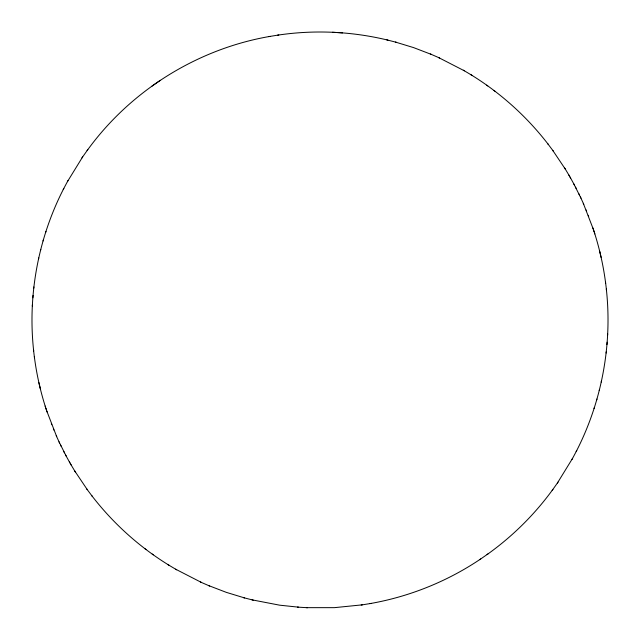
<?xml version="1.0" encoding="UTF-8"?>
<svg xmlns="http://www.w3.org/2000/svg" width="640" height="640" viewBox="0 0 640 640"><rect width="100%" height="100%" fill="white"/><g stroke="black" fill="none" stroke-linecap="round" stroke-linejoin="round"><path stroke-width="0.96" d="M63.808 188.44C38.184 238.144 27.544 295.432 33.68 351.016M576.192 451.56C601.816 401.856 612.456 344.568 606.32 288.984M32.312 306.144L32.392 304.992M32.848 297.832L33.056 295.424M607.152 342.168L606.944 344.576M607.608 335.008L607.688 333.856M33.76 288.184L33.888 286.936M606.112 353.064L606.24 351.816M40.48 250.608L40.768 249.408M38.504 259.064L38.776 257.928M599.232 390.592L599.52 389.392M601.224 382.072L601.496 380.936M45.584 232.592L45.952 231.408M43.04 240.96L43.392 239.832M594.048 408.592L594.416 407.408M596.608 400.168L596.96 399.04M67.4 181.688L82.656 156.88M557.344 483.12L572.6 458.312M63.248 189.512L67.976 180.584M572.024 459.416L576.752 450.488M87.104 150.616C130.24 90.8 197.28 48.92 269.96 36.4M487.064 554.576C512.336 536.6 534.68 514.496 552.896 489.384M81.968 157.872L87.816 149.592M552.184 490.408L558.032 482.128M160.312 80.32L151.952 86.128M370.04 603.6C409.496 596.68 447.488 581.376 480.688 558.96M479.688 559.672L488.048 553.872M277.608 35.168C314.24 29.648 351.944 31.384 387.928 40.144M306.352 607.656L334.448 607.656L362.392 604.832M268.76 36.608L278.808 34.968M361.192 605.032L371.24 603.392M342.584 32.888L332.432 32.272M252.072 599.856L279.624 605.176L298.624 607.176M297.416 607.112L307.568 607.728M395.408 42.064L413.632 47.624L431.456 54.456M208.544 585.544L226.368 592.376L244.592 597.936M386.744 39.84L396.576 42.368M243.424 597.632L253.256 600.16M438.512 57.528L464.408 70.824M175.592 569.176L201.488 582.472M430.328 53.96L439.616 58.008M200.392 581.992L209.672 586.04M470.984 74.76C500.728 93.04 527.08 116.808 548.352 144.496M91.648 495.504C112.92 523.192 139.272 546.96 169.016 565.24M463.344 70.2L472.008 75.368M167.992 564.632L176.656 569.8M486.76 85.176L487.76 85.92M493.896 90.424L494.856 91.144M145.144 548.856L146.104 549.576M152.24 554.08L153.24 554.824M552.712 150.336L565.344 169.16M74.656 470.84L87.288 489.664M547.6 143.504L553.408 151.256M86.592 488.744L92.4 496.496M568.856 175.032L570.672 178.192M69.328 461.808L71.144 464.968M564.688 168.064L569.448 176.016M70.552 463.984L75.312 471.936M573.84 183.96L580.976 198.192M59.024 441.808L66.16 456.04M570.048 177.072L574.392 184.96M65.608 455.04L69.952 462.928M575.536 187.144L576.12 188.32M578.872 193.768L579.384 194.808M60.616 445.192L61.128 446.232M63.88 451.68L64.464 452.856M583.296 203.312L593.312 229.224M46.688 410.776L56.704 436.688M580.44 197.016L583.752 204.328M56.248 435.672L59.56 442.984M586.152 209.968L586.648 211.2M588.28 215.28L588.688 216.312M51.312 423.688L51.72 424.72M53.352 428.8L53.848 430.032M592.888 227.952C599.704 248.136 604.272 269.08 606.472 290.272M33.528 349.728C35.728 370.92 40.296 391.864 47.112 412.048M593.728 230.512L594.144 231.816M594.504 232.904L594.84 233.944M45.16 406.056L45.496 407.096M45.856 408.184L46.272 409.488M599.664 251.24L601.096 257.352M38.904 382.648L40.336 388.76M605.528 282.312L605.656 283.416M34.344 356.584L34.472 357.688"/></g></svg>
